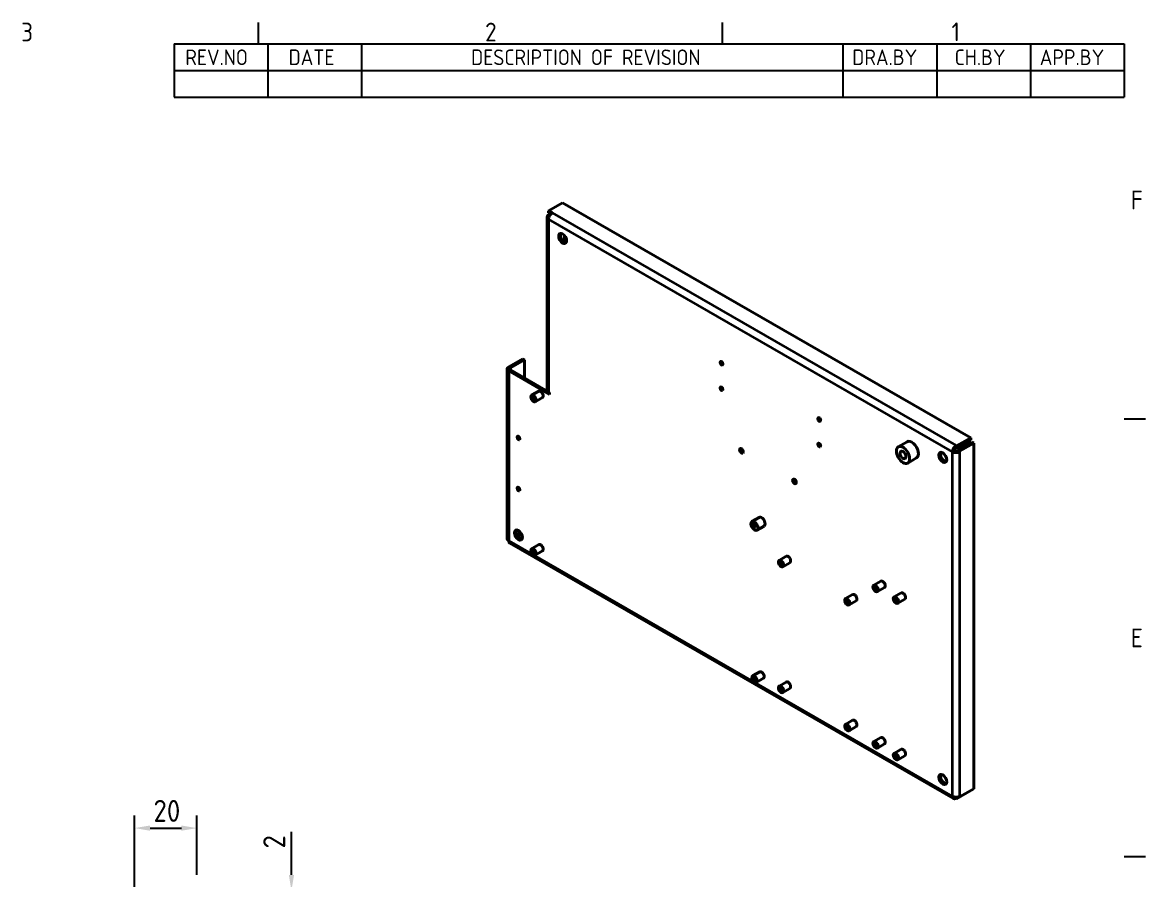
# Model space of a CAD drawing. Header units: millimetres. Extents: x 0 to 1188, y 0 to 840.
# Drawn here: x 815.5 to 1174.8, y 552.3 to 826.8 of the extents above; entities that cross this region are included whole.
import ezdxf

# ---------------------------------------------------------------- set-up
doc = ezdxf.new("R2010")
doc.units = ezdxf.units.MM
doc.header["$LTSCALE"] = 2
doc.layers.get('0').update_dxf_attribs({"color": 3, "lineweight": 25})
for name, color, linetype, lineweight in [('가시적인 것(ISO)', 3, 'Continuous', 40), ('가시적인 좁은 것(ISO)', 3, 'Continuous', 35), ('경계(ISO)', 7, 'Continuous', 25), ('기호(ISO)', 5, 'Continuous', 25), ('치수(ISO)', 2, 'Continuous', 25)]:
    doc.layers.add(name, color=color, linetype=linetype, lineweight=lineweight)
doc.styles.add('ISO ProportionalPSTEK', font='isocp.shx')
doc.styles.add('문자 텍스트_PSTEK_POSCO', font='isocp.shx')
doc.styles.add('치수 텍스트_PSTEK_POSCO', font='isocp.shx')
doc.dimstyles.new('치수_PSTEK_POSCO', dxfattribs={"dimscale": 2, "dimtxt": 3.5, "dimasz": 2.5, "dimexe": 2, "dimexo": 2.5, "dimgap": 1, "dimtad": 1, "dimrnd": 1e-08, "dimdsep": 46, "dimtxsty": '치수 텍스트_PSTEK_POSCO', "dimcen": 0.09, "dimdle": 10, "dimclrd": 7, "dimclre": 7, "dimclrt": 2, "dimadec": 1, "dimazin": 2, "dimtfac": 1, "dimtmove": 0, "dimatfit": 3, "dimfxl": 0, "dimtolj": 1, "dimlwd": -1, "dimlwe": -1, "dimarcsym": 0})

# ---------------------------------------------------------------- blocks, each defined once
blk = doc.blocks.new('경계 Default Border')
at = {"layer": '경계(ISO)'}
for p, q in [((445.5, 410), (445.5, 413.4)), ((519.75, 410), (519.75, 413.4)), ((584, 350), (587.4, 350)), ((584, 280), (587.4, 280))]:
    blk.add_line(p, q, dxfattribs=at)
at = {"layer": '경계(ISO)', "color": 2, "char_height": 3, "attachment_point": 7, "style": '문자 텍스트_PSTEK_POSCO'}
for s, insert in [('3', (407.54, 410.37)), ('2', (481.75, 410.37)), ('1', (556.36, 410.4)), ('F', (585.04, 383.5)), ('E', (585.04, 313.47))]:
    blk.add_mtext(s, dxfattribs=dict(at, insert=insert))
blk = doc.blocks.new('리비전 내역')
at = {"layer": '기호(ISO)'}
for p, q in [((432, 410), (584, 410)), ((432, 410), (432, 405.72)), ((447, 410), (447, 405.72)), ((462, 410), (462, 405.72)), ((539, 410), (539, 405.72)), ((554, 410), (554, 405.72)), ((569, 410), (569, 405.72)), ((584, 410), (584, 405.72)), ((432, 405.72), (584, 405.72)), ((432, 405.72), (432, 401.44)), ((447, 405.72), (447, 401.44)), ((462, 405.72), (462, 401.44)), ((539, 405.72), (539, 401.44)), ((554, 405.72), (554, 401.44)), ((569, 405.72), (569, 401.44)), ((584, 405.72), (584, 401.44)), ((432, 401.44), (584, 401.44))]:
    blk.add_line(p, q, dxfattribs=at)
at = {"layer": '기호(ISO)', "color": 2, "char_height": 2.5, "attachment_point": 7, "style": 'ISO ProportionalPSTEK'}
for s, insert in [('REV.NO', (433.79, 406.58)), ('DATE', (450.31, 406.58)), ('DESCRIPTION OF REVISION', (479.51, 406.58)), ('DRA.BY', (540.48, 406.58)), ('CH.BY', (556.86, 406.58)), ('APP.BY', (570.48, 406.58))]:
    blk.add_mtext(s, dxfattribs=dict(at, insert=insert))
blk = doc.blocks.new('*D62')
at = {"layer": 'Defpoints', "color": 0}
for p in [(871.31, 569.12), (871.31, 549.12), (851.31, 545.12)]:
    blk.add_point(p, dxfattribs=at)
at = {"layer": '치수(ISO)', "color": 7}
for p, q in [((851.31, 550.12), (851.31, 573.12)), ((871.31, 554.12), (871.31, 573.12)), ((856.31, 569.12), (866.31, 569.12))]:
    blk.add_line(p, q, dxfattribs=at)
for points in [[(856.31, 569.95), (856.31, 568.28), (851.31, 569.12)], [(866.31, 569.95), (866.31, 568.28), (871.31, 569.12)]]:
    blk.add_solid(points, dxfattribs=at)
at = {"layer": '치수(ISO)', "color": 2, "insert": (857.37, 574.62), "char_height": 7, "attachment_point": 4, "style": '치수 텍스트_PSTEK_POSCO'}
blk.add_mtext('\\A1;20', dxfattribs=at)
blk = doc.blocks.new('*D67')
at = {"layer": 'Defpoints', "color": 0}
for p in [(871.31, 549.12), (871.31, 547.12), (901.53, 547.12)]:
    blk.add_point(p, dxfattribs=at)
at = {"layer": '치수(ISO)', "color": 7}
for p, q in [((901.53, 554.12), (901.53, 567.97)), ((876.31, 549.12), (905.53, 549.12)), ((876.31, 547.12), (905.53, 547.12)), ((901.53, 547.12), (901.53, 549.12)), ((901.53, 542.12), (901.53, 537.12))]:
    blk.add_line(p, q, dxfattribs=at)
for points in [[(900.7, 554.12), (902.37, 554.12), (901.53, 549.12)], [(900.7, 542.12), (902.37, 542.12), (901.53, 547.12)]]:
    blk.add_solid(points, dxfattribs=at)
at = {"layer": '치수(ISO)', "color": 2, "insert": (896.03, 562.58), "char_height": 7, "attachment_point": 4, "rotation": 90, "style": '치수 텍스트_PSTEK_POSCO'}
blk.add_mtext('\\A1;2', dxfattribs=at)

msp = doc.modelspace()

# ---------------------------------------------------------------- linework, layer by layer
at = {"layer": '가시적인 것(ISO)'}
for p, q in [((988.3055, 769.134), (983.78, 766.5279)), ((988.3055, 769.134), (1118.8616, 693.9517)), ((983.78, 765.8739), (983.78, 766.5279)), ((983.78, 766.5279), (984.9113, 765.8764)), ((984.4446, 765.4912), (983.78, 765.8739)), ((984.3479, 765.5469), (983.78, 765.2199)), ((983.3113, 764.5684), (983.3113, 709.3022)), ((988.8711, 756.5678), (988.8711, 758.7061)), ((971.0521, 716.6292), (975.5775, 719.2352)), ((976.1432, 718.9095), (971.6177, 716.3034)), ((975.5775, 719.2352), (976.1432, 718.9095)), ((976.1432, 713.0458), (976.1432, 718.9095)), ((970.5834, 715.9777), (970.5834, 661.6925)), ((984.0628, 707.8337), (971.0521, 715.3261)), ((971.6177, 715.6519), (984.0628, 708.4853)), ((980.6455, 708.85), (978.3828, 707.547)), ((983.78, 708.6507), (984.0628, 708.4878)), ((984.0628, 708.4878), (984.0628, 707.8337)), ((981.8233, 706.8049), (979.5605, 705.5018)), ((1118.8616, 693.9517), (1114.3362, 691.3456)), ((1118.8616, 693.2977), (1118.8616, 693.9517)), ((1098.5312, 692.7062), (1095.7028, 691.0774)), ((1114.3362, 691.3456), (1114.1705, 691.4411)), ((1114.1705, 690.787), (1114.1705, 691.4411)), ((1114.1705, 690.787), (1114.3362, 690.6916)), ((1114.3362, 690.6916), (1118.8616, 693.2977)), ((1114.3362, 690.6916), (1114.3362, 691.3456)), ((1114.7362, 689.9988), (1119.2616, 692.6048)), ((1114.7362, 689.8072), (1114.7362, 689.9988)), ((1114.7362, 689.9988), (1115.3018, 689.673)), ((1115.3018, 689.673), (1119.8273, 692.2791)), ((1119.2616, 692.6048), (1119.8273, 692.2791)), ((1119.8273, 692.2791), (1119.8273, 581.6906)), ((1101.5254, 687.5067), (1098.697, 685.8779)), ((1113.6048, 689.8072), (1113.0391, 689.4815)), ((1114.7362, 689.8072), (1115.3018, 689.4815)), ((1115.3018, 689.4815), (1115.3018, 689.673)), ((1051.1466, 668.4944), (1048.8839, 667.1914)), ((1052.7435, 665.7213), (1050.4808, 664.4183)), ((973.6554, 663.0001), (974.8511, 663.6887)), ((974.0577, 662.3086), (975.2473, 662.9937)), ((971.385, 660.306), (1113.372, 578.5411)), ((980.6455, 659.7972), (978.3828, 658.4941)), ((981.8233, 657.752), (979.5605, 656.449)), ((1059.8415, 656.0497), (1057.5788, 654.7466)), ((1061.0192, 654.0045), (1058.7565, 652.7015)), ((1090.1057, 648.1052), (1087.8429, 646.8022)), ((1081.0547, 643.8338), (1078.792, 642.5308)), ((1091.2834, 646.0601), (1089.0206, 644.7571)), ((1096.611, 644.359), (1094.3483, 643.056)), ((1082.2324, 641.7887), (1079.9697, 640.4856)), ((1097.7888, 642.3139), (1095.526, 641.0109)), ((1051.3562, 619.0776), (1049.0935, 617.7746)), ((1052.5339, 617.0325), (1050.2712, 615.7294)), ((1059.8415, 615.8263), (1057.5788, 614.5233)), ((1061.0192, 613.7812), (1058.7565, 612.4782)), ((1081.0547, 603.6105), (1078.792, 602.3074)), ((1082.2324, 601.5653), (1079.9697, 600.2623)), ((1090.1057, 598.0714), (1087.8429, 596.7683)), ((1091.2834, 596.0262), (1089.0206, 594.7232)), ((1096.611, 594.3252), (1094.3483, 593.0221)), ((1097.7888, 592.28), (1095.526, 590.977)), ((1114.1705, 579.0062), (1114.1705, 578.6196)), ((1114.1705, 578.6196), (1114.3362, 578.5241)), ((1114.3362, 578.5241), (1118.8616, 581.1302)), ((1114.3362, 579.0112), (1114.3362, 578.5241)), ((1115.1232, 579.1874), (1115.3018, 579.0846)), ((1119.8273, 581.6906), (1115.3018, 579.0846)), ((1115.3018, 579.0846), (1115.3018, 579.2761)), ((1118.8616, 581.1345), (1118.8616, 581.1302))]:
    msp.add_line(p, q, dxfattribs=at)
for centre, major_axis, ratio, start_param, end_param in [((984.9113, 764.5684), (-0.7985, -1.3865), 0.57809312, 3.92505711, 5.49585344), ((984.9113, 764.5684), (-1.6, 0), 0.5758617, 5.49778714, 7.06858347), ((988.8711, 758.0393), (-0.8983, 1.5599), 0.57809312, 0.31904904, 2.82254361), ((972.1834, 715.9777), (-1.6, 0), 0.5758617, 5.49778714, 7.06858347), ((972.1834, 715.9777), (-0.8, 0), 0.5758617, 5.49778714, 7.06858347), ((1039.7121, 718.1339), (0.3236, -0.5619), 0.57809312, 4.19831948, 5.22645848), ((981.2344, 707.8274), (-0.5889, 1.0226), 0.57809312, 3.14159265, 6.28318531), ((984.9113, 709.3022), (-1.6, 0), 0.5758617, 0, 0.78539816), ((1039.7121, 709.9584), (0.3236, -0.5619), 0.57809312, 4.19831948, 5.22645848), ((1070.9662, 700.1358), (0.3236, -0.5619), 0.57809312, 4.19831948, 5.22645848), ((974.729, 694.2391), (0.3236, -0.5619), 0.57809312, 4.19831948, 5.22645848), ((1046.0761, 690.1062), (0.4126, -0.7165), 0.57809312, 3.89327308, 5.53150488), ((1070.9662, 691.9603), (0.3236, -0.5619), 0.57809312, 4.19831948, 5.22645848), ((1100.0283, 690.1065), (-1.4971, 2.5998), 0.57809312, 3.14159265, 6.28318531), ((1114.1705, 690.133), (-0.7985, -1.3865), 0.57809312, 3.92505711, 5.49585344), ((1114.1705, 690.133), (0.3992, 0.6933), 0.57809312, 0.78346445, 2.35426078), ((1110.4935, 688.0017), (-0.8983, 1.5599), 0.57809312, 0.31904904, 2.82254361), ((1114.1705, 690.133), (1.6, 0), 0.5758617, 3.92699082, 5.49778714), ((1114.1705, 690.133), (0.8, 0), 0.5758617, 3.92699082, 5.49778714), ((1063.0466, 680.3335), (0.4126, -0.7165), 0.57809312, 3.89327308, 5.53150488), ((974.729, 677.8882), (0.3236, -0.5619), 0.57809312, 4.19831948, 5.22645848), ((1051.9451, 667.1079), (-0.7985, 1.3865), 0.57809312, 3.14159265, 6.28318531), ((972.1834, 661.6925), (-1.6, 0), 0.5758617, 0, 0.78539816), ((974.729, 663.1723), (-0.8983, 1.5599), 0.57809312, 0.31904904, 2.82254361), ((972.1834, 661.6925), (-0.7985, -1.3865), 0.57809312, 5.49585344, 6.28318531), ((981.2344, 658.7746), (-0.5889, 1.0226), 0.57809312, 3.14159265, 6.28318531), ((1060.4304, 655.0271), (-0.5889, 1.0226), 0.57809312, 3.14159265, 6.28318531), ((1090.6945, 647.0827), (-0.5889, 1.0226), 0.57809312, 3.14159267, 6.28318531), ((1081.6436, 642.8112), (-0.5889, 1.0226), 0.57809312, 3.14159265, 6.28318531), ((1097.1999, 643.3365), (-0.5889, 1.0226), 0.57809312, 3.14159265, 6.28318531), ((1051.9451, 618.055), (-0.5889, 1.0226), 0.57809312, 3.14159265, 6.28318531), ((1060.4304, 614.8038), (-0.5889, 1.0226), 0.57809312, 3.14159265, 6.28318531), ((1081.6436, 602.5879), (-0.5889, 1.0226), 0.57809312, 3.14159265, 6.28318531), ((1090.6945, 597.0488), (-0.5889, 1.0226), 0.57809312, 3.14159265, 6.28318531), ((1097.1999, 593.3026), (-0.5889, 1.0226), 0.57809312, 3.14159265, 6.28318531), ((1110.4935, 584.9907), (-0.8983, 1.5599), 0.57809312, 0.31904904, 2.82254361), ((1114.1705, 579.9276), (-0.7985, -1.3865), 0.57809312, 5.49585344, 7.06664976), ((1114.1705, 579.9276), (-1.6, 0), 0.5758617, 0.78539816, 2.35619449)]:
    msp.add_ellipse(centre, major_axis=major_axis, ratio=ratio, start_param=start_param, end_param=end_param, dxfattribs=at)
for centre, major_axis in [((988.3055, 757.7136), (0.8983, -1.5599)), ((1039.1464, 717.8081), (0.3236, -0.5619)), ((1039.1464, 709.6326), (0.3236, -0.5619)), ((978.9717, 706.5244), (0.5889, -1.0226)), ((978.9717, 706.5244), (0.3236, -0.5619)), ((1070.4006, 699.81), (0.3236, -0.5619)), ((974.1633, 693.9134), (0.3236, -0.5619)), ((1045.5104, 689.7804), (0.4126, -0.7165)), ((1070.4006, 691.6346), (0.3236, -0.5619)), ((1097.1999, 688.4777), (1.4971, -2.5998)), ((1097.1999, 688.4777), (0.6634, -1.152)), ((1109.9278, 687.6759), (0.8983, -1.5599)), ((1062.481, 680.0077), (0.4126, -0.7165)), ((974.1633, 677.5624), (0.3236, -0.5619)), ((1049.6823, 665.8048), (0.7985, -1.3865)), ((1049.6823, 665.8048), (0.3236, -0.5619)), ((974.1633, 662.8466), (0.8983, -1.5599)), ((978.9717, 657.4716), (0.5889, -1.0226)), ((978.9717, 657.4716), (0.3236, -0.5619)), ((1058.1676, 653.7241), (0.5889, -1.0226)), ((1058.1676, 653.7241), (0.3236, -0.5619)), ((1088.4318, 645.7796), (0.5889, -1.0226)), ((1088.4318, 645.7796), (0.3236, -0.5619)), ((1094.9372, 642.0334), (0.5889, -1.0226)), ((1079.3808, 641.5082), (0.5889, -1.0226)), ((1079.3808, 641.5082), (0.3236, -0.5619)), ((1094.9372, 642.0334), (0.3236, -0.5619)), ((1049.6823, 616.752), (0.5889, -1.0226)), ((1049.6823, 616.752), (0.3236, -0.5619)), ((1058.1676, 613.5008), (0.5889, -1.0226)), ((1058.1676, 613.5008), (0.3236, -0.5619)), ((1079.3808, 601.2849), (0.5889, -1.0226)), ((1079.3808, 601.2849), (0.3236, -0.5619)), ((1088.4318, 595.7458), (0.5889, -1.0226)), ((1088.4318, 595.7458), (0.3236, -0.5619)), ((1094.9372, 591.9996), (0.5889, -1.0226)), ((1094.9372, 591.9996), (0.3236, -0.5619)), ((1109.9278, 584.665), (0.8983, -1.5599))]:
    msp.add_ellipse(centre, major_axis=major_axis, ratio=0.57809312, dxfattribs=at)
at = {"layer": '가시적인 좁은 것(ISO)'}
for p, q in [((984.9113, 765.8764), (1114.1705, 691.4411)), ((983.78, 765.2199), (984.1098, 765.0299)), ((983.78, 763.9168), (983.78, 708.6507)), ((1113.0391, 689.4815), (983.78, 763.9168)), ((971.0521, 715.3261), (971.0521, 661.041)), ((971.6177, 716.3034), (971.6177, 715.6519)), ((1113.0391, 579.2761), (1113.0391, 689.4815)), ((1115.3018, 689.4815), (1115.3018, 579.2761)), ((971.0521, 661.041), (1113.0391, 579.2761))]:
    msp.add_line(p, q, dxfattribs=at)

# ---------------------------------------------------------------- block references
at = {"xscale": 2, "yscale": 2, "zscale": 2}
msp.add_blockref('경계 Default Border', (0, 0), dxfattribs=at)
at = {"layer": '기호(ISO)', "xscale": 2, "yscale": 2, "zscale": 2}
msp.add_blockref('리비전 내역', (0, 0), dxfattribs=at)

# ---------------------------------------------------------------- dimensions: what is measured, and where the dimension line sits
at = {"layer": '치수(ISO)', "color": 7}
dim = msp.add_linear_dim(base=(871.314, 569.117), p1=(851.314, 545.117), p2=(871.314, 549.117), dimstyle='치수_PSTEK_POSCO', override={"dimdec": 2, "dimtp": 0, "dimtm": 0, "dimtdec": 2, "dimtofl": 0, "dimatfit": 1}, dxfattribs=at)
dim.commit()
dim.dimension.update_dxf_attribs({"geometry": '*D62', "text_midpoint": (861.314, 569.117), "dimtype": 160})
dim = msp.add_linear_dim(base=(901.5318, 547.117), p1=(871.314, 549.117), p2=(871.314, 547.117), angle=90, dimstyle='치수_PSTEK_POSCO', override={"dimdec": 2, "dimtp": 0, "dimtm": 0, "dimtdec": 2, "dimtofl": 1, "dimatfit": 1}, dxfattribs=at)
dim.commit()
dim.dimension.update_dxf_attribs({"geometry": '*D67', "text_midpoint": (901.5318, 564.2742), "dimtype": 160})

doc.saveas('drawing.dxf')
